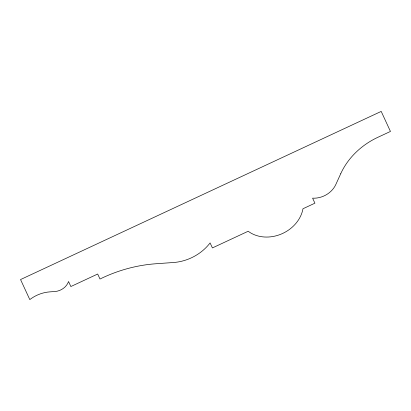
<?xml version="1.0" encoding="UTF-8"?>
<svg xmlns="http://www.w3.org/2000/svg" width="411" height="411" viewBox="0 0 411 411"><rect width="100%" height="100%" fill="white"/><g stroke="black" fill="none" stroke-linecap="round" stroke-linejoin="round"><path stroke-width="0.62" d="M340.776 173.612L335.833 184.472A21.439 17.981 -25.5 0 1 312.596 198.174L314.908 203.183L302.984 208.742A33.348 27.969 -25.5 0 1 281.016 234.162A33.348 27.969 -25.5 0 1 248.177 231.249L212.41 247.925L210.098 242.916A43.807 36.738 -25.5 0 1 173.514 262.506L155.928 263.754A129.974 109.007 -25.5 0 0 99.996 279.033L97.684 274.029L70.862 286.534L68.55 281.525A13.866 11.631 -25.5 0 1 54.925 291.512L49.865 291.872A31.801 26.669 -25.5 0 0 29.798 299.593L20.55 279.557L381.203 111.407L390.45 131.443L377.036 137.695A68.283 57.268 -25.5 0 0 340.776 173.612"/></g></svg>
